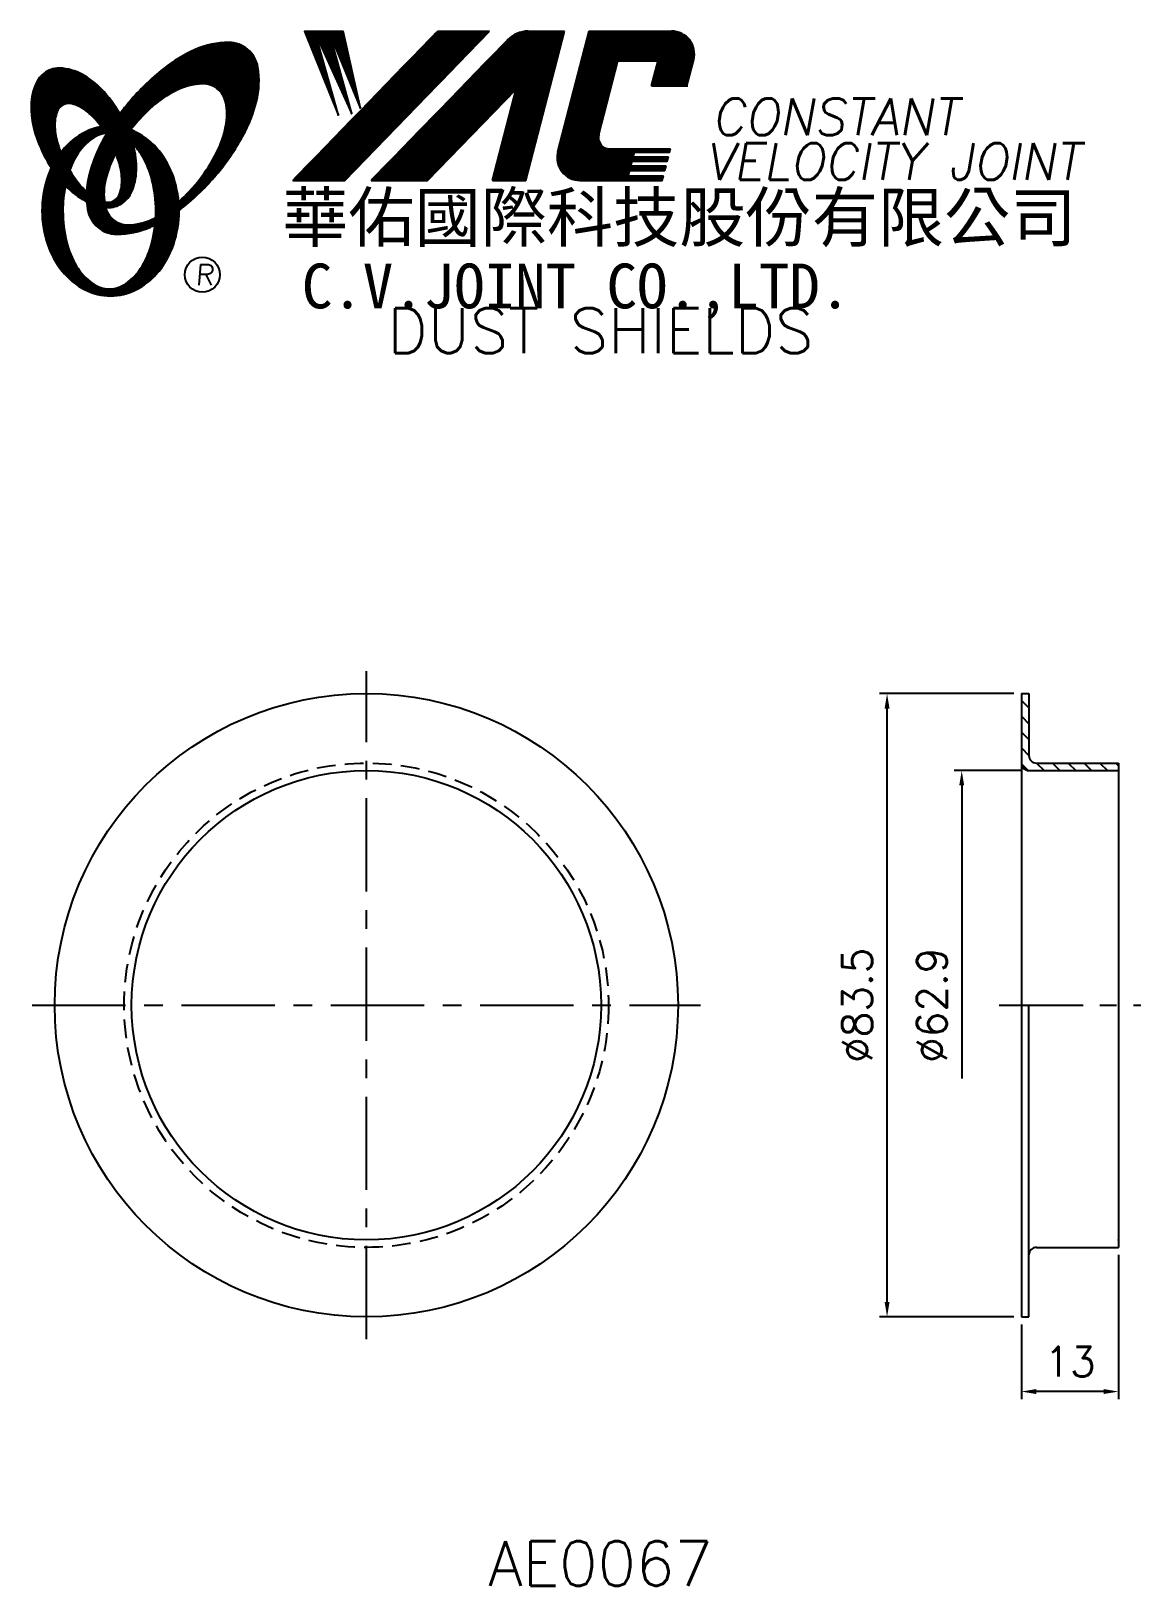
# Model space of a CAD drawing. Extents: x 83 to 232, y 1 to 209.
import ezdxf
from ezdxf.enums import TextEntityAlignment as Align

# ---------------------------------------------------------------- set-up
doc = ezdxf.new("R2010")
doc.units = 0
doc.header["$LTSCALE"] = 10
doc.header["$MEASUREMENT"] = 0
doc.linetypes.add('CENTER', pattern=[2, 1.25, -0.25, 0.25, -0.25])
doc.linetypes.add('HIDDEN', pattern=[0.375, 0.25, -0.125])
doc.layers.get('0').update_dxf_attribs({"linetype": 'CONTINUOUS'})
doc.layers.get('DEFPOINTS').update_dxf_attribs({"linetype": 'CONTINUOUS'})
doc.layers.add('4', color=4, linetype='CONTINUOUS')
doc.styles.add('CHINA', font='KAIU.TTF')
doc.styles.add('ITALICC', font='simplex.shx')
doc.dimstyles.new('STANDARD$0', dxfattribs={"dimtxt": 4, "dimasz": 2, "dimexe": 1, "dimexo": 1, "dimgap": 2, "dimtad": 1, "dimdec": 4, "dimzin": 10, "dimtxsty": 'ITALICC', "dimcen": 2, "dimclrd": 5, "dimclre": 5, "dimclrt": 18, "dimaunit": 1, "dimazin": 3, "dimtp": 0.1, "dimtfac": 0.7, "dimtdec": 4, "dimtmove": 0, "dimatfit": 3, "dimtolj": 1, "dimtzin": 10})
pattern_1 = [(45, (-15.685288, 1.556443), (-0.00883883476, 0.00883883476), [])]
pattern_2 = [(45, (152.905257, -34.747966), (-0.00727476112, 0.00727476112), [])]

# ---------------------------------------------------------------- blocks, each defined once
blk = doc.blocks.new('*D14')
at = {"color": 5, "linetype": 'BYBLOCK'}
for p, q in [((215.01, 120.24), (197.01, 120.24)), ((198.01, 38.74), (198.01, 118.24)), ((215.01, 36.74), (197.01, 36.74))]:
    blk.add_line(p, q, dxfattribs=at)
for points in [[(197.68, 118.24), (198.34, 118.24), (198.01, 120.24)], [(197.68, 38.74), (198.34, 38.74), (198.01, 36.74)]]:
    blk.add_solid(points, dxfattribs=at)
at = {"layer": 'DEFPOINTS', "color": 0, "linetype": 'BYBLOCK'}
for p in [(198.01, 120.24), (216.01, 120.24), (216.01, 36.74)]:
    blk.add_point(p, dxfattribs=at)
at = {"color": 18, "linetype": 'BYBLOCK', "insert": (194.01, 78.49), "char_height": 4, "attachment_point": 5, "rotation": 90, "style": 'ITALICC'}
blk.add_mtext('\\A1;∅83.5', dxfattribs=at)
blk = doc.blocks.new('*D15')
at = {"color": 5, "linetype": 'BYBLOCK'}
for p, q in [((229.01, 45.05), (229.01, 25.74)), ((216.01, 35.74), (216.01, 25.74)), ((227.01, 26.74), (218.01, 26.74))]:
    blk.add_line(p, q, dxfattribs=at)
for points in [[(218.01, 27.08), (218.01, 26.41), (216.01, 26.74)], [(227.01, 27.08), (227.01, 26.41), (229.01, 26.74)]]:
    blk.add_solid(points, dxfattribs=at)
at = {"layer": 'DEFPOINTS', "color": 0, "linetype": 'BYBLOCK'}
for p in [(229.01, 46.05), (216.01, 36.74), (216.01, 26.74)]:
    blk.add_point(p, dxfattribs=at)
at = {"color": 18, "linetype": 'BYBLOCK', "insert": (222.51, 30.74), "char_height": 4, "attachment_point": 5, "style": 'ITALICC'}
blk.add_mtext('\\A1;13', dxfattribs=at)
blk = doc.blocks.new('*D16')
at = {"color": 5, "linetype": 'BYBLOCK'}
for p, q in [((216.01, 109.93), (207.01, 109.93)), ((208.01, 107.93), (208.01, 68.68))]:
    blk.add_line(p, q, dxfattribs=at)
blk.add_solid([(207.68, 107.93), (208.34, 107.93), (208.01, 109.93)], dxfattribs=at)
at = {"layer": 'DEFPOINTS', "color": 0, "linetype": 'BYBLOCK'}
for p in [(208.01, 109.93), (217.01, 109.93), (216.01, 47.05)]:
    blk.add_point(p, dxfattribs=at)
at = {"color": 18, "linetype": 'BYBLOCK', "insert": (204.01, 78.49), "char_height": 4, "attachment_point": 5, "rotation": 90, "style": 'ITALICC'}
blk.add_mtext('\\A1;∅62.9', dxfattribs=at)

msp = doc.modelspace()

# ---------------------------------------------------------------- hatches: boundary and pattern name
at = {"layer": '4', "linetype": 'CONTINUOUS'}
h = msp.add_hatch(dxfattribs=at)
h.set_pattern_fill('ANSI31', color=5, scale=0.1, style=0)
h.set_pattern_definition(pattern_1)
h.paths.add_polyline_path([(144.77342, 208.98743), (137.81611, 208.98743), (118.3995, 188.98367), (125.35681, 188.98367)])
h.paths.add_polyline_path([(148.32031, 201.22186), (145.13993, 188.98367), (149.62092, 188.98367), (154.81935, 208.98743), (149.92263, 208.98743, 0.202785967), (147.18855, 207.83101), (128.89442, 188.98367), (136.44134, 188.98367)])
h.paths.add_polyline_path([(161.94741, 204.98901), (167.34113, 204.98901), (166.47212, 201.64499), (171.18894, 201.64499), (172.10565, 205.17256, 0.490800957), (169.15545, 208.98743), (158.12114, 208.98743), (153.91408, 192.79854, 0.490800957), (156.86428, 188.98367), (167.8986, 188.98367), (168.05305, 189.57798), (163.33623, 189.57798), (163.52959, 190.32206), (168.24641, 190.32206), (168.40497, 190.9322), (163.68815, 190.9322), (163.84939, 191.55267), (168.56621, 191.55267), (168.7224, 192.15366), (164.00558, 192.15366), (164.16238, 192.75704), (168.8792, 192.75704), (168.99593, 193.20623), (160.85618, 193.20623, -0.490800957), (159.38108, 195.11367)])
h = msp.add_hatch(dxfattribs=at)
h.set_pattern_fill('ANSI31', color=1, scale=0.1, style=0)
h.set_pattern_definition(pattern_1)
h.paths.add_polyline_path([(125.13148, 208.98743), (119.95415, 208.98743), (124.52492, 197.68369), (121.45898, 208.64167), (126.29372, 197.91935), (123.34571, 208.64167), (127.47293, 198.62631)])
h = msp.add_hatch(dxfattribs=at)
h.set_pattern_fill('ANSI31', color=5, scale=0.082305, style=0)
h.set_pattern_definition([(45, (-15.685288, 1.556443), (-0.00727476112, 0.00727476112), [])])
h.paths.add_polyline_path([(106.35018, 201.92495, -0.172879177), (108.29166, 201.26638, -0.172879177), (109.37895, 199.52833, -0.104527385), (109.40673, 196.20014, -0.065680101), (108.2372, 192.79818, -0.051823203), (105.79678, 188.95579, -0.044272532), (103.12181, 186.12946, -0.020203161), (103.17539, 184.99154, 0.006517006), (103.57994, 185.30362, 0.049863361), (108.13337, 189.71668, 0.049863361), (111.72301, 194.94384, 0.063682799), (113.54405, 199.57119, 0.103597411), (113.73335, 204.15516, 0.177892575), (112.38474, 206.52544, 0.177892575), (109.82235, 207.45877, 0.103597411), (105.33455, 206.50572, 0.063682799), (101.07681, 203.93665, 0.049863361), (96.52338, 199.52359, 0.016070017), (95.25268, 197.91727, -0.007061632), (95.49997, 197.48024, -0.031648676), (96.45255, 195.44366, -0.008069351), (96.88446, 196.00798, -0.051823203), (100.06283, 199.26643, -0.065680101), (103.10476, 201.18678, -0.104527385)])
h.paths.add_polyline_path([(93.27451, 188.76363, -0.065680101), (94.44404, 192.16559, -0.006063428), (94.68798, 192.6406, 0.027613469), (93.96115, 194.22867, 0.017011252), (93.42773, 195.16365, 0.007829282), (92.93374, 194.29642, 0.063682799), (91.1127, 189.66907, 0.103597411), (90.9234, 185.0851, 0.177892575), (92.27201, 182.71482, 0.177892575), (94.8344, 181.7815, 0.103597411), (99.3222, 182.73454, 0.008811776), (99.94917, 183.02462, 0.013922709), (100.02649, 183.99443, -0.009086703), (99.57648, 183.77698, -0.104527385), (96.33106, 183.03882, -0.172879177), (94.38958, 183.69739, -0.172879177), (93.30229, 185.43544, -0.104527385)])
h = msp.add_hatch(dxfattribs=at)
h.set_pattern_fill('ANSI31', color=3, scale=0.082305, style=0)
h.set_pattern_definition(pattern_2)
h.paths.add_polyline_path([(90.55368, 202.97578, 0.106488277), (87.6118, 204.01436, 0.158297415), (85.5216, 203.61931, 0.158297415), (84.06227, 202.07162, 0.106488277), (83.35146, 199.03386, 0.071723199), (83.7695, 195.7209, 0.058080454), (85.31449, 191.90551, 0.058080454), (87.69553, 188.54772, 0.071723199), (90.26077, 186.40997, 0.020895977), (90.80096, 186.10798, -0.030777155), (90.78505, 187.4842, -0.042059526), (89.68869, 188.64696, -0.04691039), (88.06953, 191.12811, -0.04691039), (86.94125, 193.8676, -0.060581117), (86.53915, 196.12966, -0.10187153), (86.85077, 198.21786, -0.185892489), (87.63086, 199.10951, -0.185892489), (88.8075, 199.24763, -0.10187153), (90.70515, 198.32209, -0.060581117), (92.34199, 196.70982, -0.04691039), (93.96115, 194.22867, -0.04691039), (95.08943, 191.48918, -0.060581117), (95.49153, 189.22712, -0.10187153), (95.17991, 187.13892, -0.185892489), (94.39982, 186.24727, -0.185892489), (93.22318, 186.10915, -0.002013383), (93.18238, 186.11978, 0.021593804), (93.30229, 185.43544, 0.006477741), (93.32029, 185.3584, 0.14950097), (95.29285, 185.76644, 0.158297415), (96.75218, 187.31413, 0.106488277), (97.463, 190.3519, 0.071723199), (97.04495, 193.66485, 0.058080454), (95.49997, 197.48024, 0.058080454), (93.11892, 200.83803, 0.071723199)])
h = msp.add_hatch(dxfattribs=at)
h.set_pattern_fill('ANSI31', color=1, scale=0.082305, style=0)
h.set_pattern_definition(pattern_2)
h.paths.add_polyline_path([(91.6473, 194.65233, -0.120168026), (93.3391, 195.30572, 0.016865385), (92.73933, 196.18846, 0.076648372), (90.58311, 195.46955, 0.104809576), (87.49865, 192.95645, 0.005838257), (87.33171, 192.74425, 0.028089978), (88.06953, 191.12811, 0.014237292), (88.51166, 190.34306, -0.045767751), (89.43684, 192.27991, -0.106890197)])
h.paths.add_polyline_path([(87.61593, 184.89772, -0.048711043), (87.94604, 188.27805, -0.007865741), (87.69553, 188.54772, -0.037695478), (86.05966, 190.66648, 0.03042545), (85.53433, 189.36251, 0.080710289), (84.8089, 184.89772, 0.080710289), (85.53433, 180.43292, 0.089265679), (87.49865, 176.83898, 0.104809576), (90.58311, 174.32589, 0.11926607), (93.9923, 173.50095, 0.11926607), (97.40149, 174.32589, 0.104809576), (100.48595, 176.83898, 0.089265679), (102.45027, 180.43292, 0.080710289), (103.17571, 184.89772, 0.080710289), (102.45027, 189.36251, 0.089265679), (100.48595, 192.95645, 0.104809576), (97.40149, 195.46955, 0.025513357), (96.70826, 195.7823, 0.004818181), (96.45255, 195.44366, -0.023722145), (96.99377, 193.84692, -0.065307489), (98.22895, 192.27991, -0.073950765), (99.5414, 189.08218, -0.060532391), (100.04986, 184.89772, -0.060532391), (99.5414, 180.71325, -0.073950765), (98.22895, 177.51552, -0.106890197), (96.01849, 175.1431, -0.153118262), (93.8329, 174.45772, -0.153118262), (91.6473, 175.1431, -0.106890197), (89.43684, 177.51552, -0.073950765), (88.12439, 180.71325, -0.060532391)])
h = msp.add_hatch(dxfattribs=at)
h.set_pattern_fill('ANSI31', color=5, scale=12, angle=90, style=0)
h.set_pattern_definition([(135, (-8.6235, 0.3014), (-1.06066, -1.06066), [])])
h.paths.add_polyline_path([(229.01088, 109.93333), (229.01088, 110.93333), (218.01088, 110.93333, -0.414213562), (217.01088, 111.93333), (217.01088, 120.24333), (216.01088, 120.24333), (216.01088, 110.93333, 0.414213562), (217.01088, 109.93333)])

# ---------------------------------------------------------------- linework, layer by layer
at = {"layer": '4', "color": 5, "linetype": 'CONTINUOUS'}
for p, q in [((118.3995, 188.98367), (137.81611, 208.98743)), ((125.35681, 188.98367), (144.77342, 208.98743)), ((137.81611, 208.98743), (144.77342, 208.98743)), ((149.62092, 188.98367), (154.81935, 208.98743)), ((149.92263, 208.98743), (154.81935, 208.98743)), ((153.91408, 192.79854), (158.12114, 208.98743)), ((158.12114, 208.98743), (169.15545, 208.98743)), ((128.89442, 188.98367), (147.18855, 207.83101)), ((159.38108, 195.11367), (161.94741, 204.98901)), ((161.94741, 204.98901), (167.34113, 204.98901)), ((166.47212, 201.64499), (167.34113, 204.98901)), ((171.18894, 201.64499), (172.10565, 205.17256)), ((136.44134, 188.98367), (148.32031, 201.22186)), ((145.13993, 188.98367), (148.32031, 201.22186)), ((166.47212, 201.64499), (171.33937, 201.64499)), ((160.85618, 193.20623), (168.99593, 193.20623)), ((164.00558, 192.15366), (164.16238, 192.75704)), ((164.00558, 192.15366), (168.7224, 192.15366)), ((164.16238, 192.75704), (168.8792, 192.75704)), ((168.56621, 191.55267), (168.7224, 192.15366)), ((168.8792, 192.75704), (168.99593, 193.20623)), ((163.33623, 189.57798), (163.52959, 190.32206)), ((163.33623, 189.57798), (168.05305, 189.57798)), ((163.52959, 190.32206), (168.24641, 190.32206)), ((163.68815, 190.9322), (163.84939, 191.55267)), ((163.68815, 190.9322), (168.40497, 190.9322)), ((163.84939, 191.55267), (168.56621, 191.55267)), ((167.8986, 188.98367), (168.05305, 189.57798)), ((168.24641, 190.32206), (168.40497, 190.9322)), ((118.3995, 188.98367), (125.35681, 188.98367)), ((128.89442, 188.98367), (136.44134, 188.98367)), ((145.13993, 188.98367), (149.62092, 188.98367)), ((156.86428, 188.98367), (167.8986, 188.98367))]:
    msp.add_line(p, q, dxfattribs=at)
at = {"layer": '4', "color": 1, "linetype": 'CONTINUOUS'}
for p, q in [((119.95415, 208.98743), (124.52492, 197.68369)), ((119.95415, 208.98743), (125.13148, 208.98743)), ((121.45898, 208.64167), (126.29372, 197.91935)), ((124.52492, 197.68369), (121.45898, 208.64167)), ((126.29372, 197.91935), (123.34571, 208.64167)), ((123.34571, 208.64167), (127.47293, 198.62631)), ((127.47293, 198.62631), (125.13148, 208.98743))]:
    msp.add_line(p, q, dxfattribs=at)
at = {"layer": '4', "color": 5, "linetype": 'CENTER'}
for p, q in [((128.26092, 33.74333), (128.26092, 123.24333)), ((83.51092, 78.49333), (173.01092, 78.49333))]:
    msp.add_line(p, q, dxfattribs=at)
at = {"layer": '4', "color": 7, "linetype": 'CONTINUOUS'}
for p, q in [((216.01088, 120.24333), (216.01088, 36.74333)), ((216.01088, 120.24333), (217.01088, 120.24333)), ((217.01088, 120.24333), (217.01088, 111.93333)), ((218.01088, 110.93333), (229.01088, 110.93333)), ((229.01088, 110.93333), (229.01088, 46.05333)), ((217.01088, 109.93333), (229.01088, 109.93333)), ((217.01088, 36.74333), (217.01088, 78.49333)), ((218.01088, 46.05333), (229.01088, 46.05333)), ((216.01088, 36.74333), (217.01088, 36.74333))]:
    msp.add_line(p, q, dxfattribs=at)
at = {"layer": '4', "color": 5, "linetype": 'CENTER', "ltscale": 0.9}
msp.add_line((213.01088, 78.49333), (232.01088, 78.49333), dxfattribs=at)
at = {"layer": '4', "color": 5, "linetype": 'CONTINUOUS'}
for points in [[(103.17539, 184.99154, 0.006517006), (103.57994, 185.30362, 0.049863361), (108.13337, 189.71668, 0.049863361), (111.72301, 194.94384, 0.063682799), (113.54405, 199.57119, 0.103597411), (113.73335, 204.15516, 0.177892575), (112.38474, 206.52544, 0.177892575), (109.82235, 207.45877, 0.103597411), (105.33455, 206.50572, 0.063682799), (101.07681, 203.93665, 0.049863361), (96.52338, 199.52359, 0.016070017), (95.25268, 197.91727)], [(103.12181, 186.12946, 0.044272532), (105.79678, 188.95579, 0.051823203), (108.2372, 192.79818, 0.065680101), (109.40673, 196.20014, 0.104527385), (109.37895, 199.52833, 0.172879177), (108.29166, 201.26638, 0.172879177), (106.35018, 201.92495, 0.104527385), (103.10476, 201.18678, 0.065680101), (100.06283, 199.26643, 0.051823203), (96.88446, 196.00798, 0.008069351), (96.45255, 195.44366)], [(93.42773, 195.16365, 0.007829282), (92.93374, 194.29642, 0.063682799), (91.1127, 189.66907, 0.103597411), (90.9234, 185.0851, 0.177892575), (92.27201, 182.71482, 0.177892575), (94.8344, 181.7815, 0.103597411), (99.3222, 182.73454, 0.008811776), (99.94917, 183.02462, 0.008811776)], [(94.68798, 192.6406, 0.006063428), (94.44404, 192.16559, 0.065680101), (93.27451, 188.76363, 0.104527385), (93.30229, 185.43544, 0.172879177), (94.38958, 183.69739, 0.172879177), (96.33106, 183.03882, 0.104527385), (99.57648, 183.77698, 0.009086703), (100.02649, 183.99443, 0.009086703)]]:
    msp.add_lwpolyline(points, format="xyb", dxfattribs=at)
at = {"layer": '4', "color": 3, "linetype": 'CONTINUOUS'}
for points in [[(93.32029, 185.3584, 0.14950097), (95.29285, 185.76644, 0.158297415), (96.75218, 187.31413, 0.106488277), (97.463, 190.3519, 0.071723199), (97.04495, 193.66485, 0.058080454), (95.49997, 197.48024, 0.058080454), (93.11892, 200.83803, 0.071723199), (90.55368, 202.97578, 0.106488277), (87.6118, 204.01436, 0.158297415), (85.5216, 203.61931, 0.158297415), (84.06227, 202.07162, 0.106488277), (83.35146, 199.03386, 0.071723199), (83.7695, 195.7209, 0.058080454), (85.31449, 191.90551, 0.058080454), (87.69553, 188.54772, 0.071723199), (90.26077, 186.40997, 0.020895977), (90.80096, 186.10798, 0.020895977)], [(93.18238, 186.11978, 0.002013383), (93.22318, 186.10915, 0.185892489), (94.39982, 186.24727, 0.185892489), (95.17991, 187.13892, 0.10187153), (95.49153, 189.22712, 0.060581117), (95.08943, 191.48918, 0.04691039), (93.96115, 194.22867, 0.04691039), (92.34199, 196.70982, 0.060581117), (90.70515, 198.32209, 0.10187153), (88.8075, 199.24763, 0.185892489), (87.63086, 199.10951, 0.185892489), (86.85077, 198.21786, 0.10187153), (86.53915, 196.12966, 0.060581117), (86.94125, 193.8676, 0.04691039), (88.06953, 191.12811, 0.04691039), (89.68869, 188.64696, 0.042059526), (90.78505, 187.4842, 0.042059526)]]:
    msp.add_lwpolyline(points, format="xyb", dxfattribs=at)
at = {"layer": '4', "color": 1, "linetype": 'CONTINUOUS'}
for points in [[(92.73933, 196.18846, 0.076648372), (90.58311, 195.46955, 0.104809576), (87.49865, 192.95645, 0.005838257), (87.33171, 192.74425, 0.005838257)], [(86.05966, 190.66648, 0.03042545), (85.53433, 189.36251, 0.080710289), (84.8089, 184.89772, 0.080710289), (85.53433, 180.43292, 0.089265679), (87.49865, 176.83898, 0.104809576), (90.58311, 174.32589, 0.11926607), (93.9923, 173.50095, 0.11926607), (97.40149, 174.32589, 0.104809576), (100.48595, 176.83898, 0.089265679), (102.45027, 180.43292, 0.080710289), (103.17571, 184.89772, 0.080710289), (102.45027, 189.36251, 0.089265679), (100.48595, 192.95645, 0.104809576), (97.40149, 195.46955, 0.025513357), (96.70826, 195.7823, 0.025513357)], [(87.94604, 188.27805, 0.048711043), (87.61593, 184.89772, 0.060532391), (88.12439, 180.71325, 0.073950765), (89.43684, 177.51552, 0.106890197), (91.6473, 175.1431, 0.153118262), (93.8329, 174.45772, 0.153118262), (96.01849, 175.1431, 0.106890197), (98.22895, 177.51552, 0.073950765), (99.5414, 180.71325, 0.060532391), (100.04986, 184.89772, 0.060532391), (99.5414, 189.08218, 0.073950765), (98.22895, 192.27991, 0.065307489), (96.99377, 193.84692)], [(93.3391, 195.30572, 0.120168026), (91.6473, 194.65233, 0.106890197), (89.43684, 192.27991, 0.045767751), (88.51166, 190.34306, 0.045767751)]]:
    msp.add_lwpolyline(points, format="xyb", dxfattribs=at)
at = {"layer": '4', "color": 5, "linetype": 'CONTINUOUS'}
msp.add_circle((106.29654, 176.352), 2.35282, dxfattribs=at)
at = {"layer": '4', "color": 7, "linetype": 'CONTINUOUS'}
for radius in [41.75, 31.44]:
    msp.add_circle((128.26092, 78.49333), radius, dxfattribs=at)
at = {"layer": '4', "color": 5, "linetype": 'HIDDEN'}
msp.add_circle((128.26092, 78.49333), 32.44, dxfattribs=at)
at = {"layer": '4', "color": 5, "linetype": 'CONTINUOUS'}
for centre, radius, start, end in [((149.92263, 205.17719), 3.81024, 90, 135.8533387), ((169.15545, 205.93924), 3.04819, 345.4326059, 90), ((160.85618, 194.73033), 1.5241, 165.4326059, 270), ((156.86428, 192.03186), 3.04819, 165.4326059, 270)]:
    msp.add_arc(centre, radius, start, end, dxfattribs=at)
at = {"layer": '4', "color": 7, "linetype": 'CONTINUOUS'}
for centre, start, end in [((217.01088, 110.93333), 180, 270), ((218.01088, 111.93333), 180, 270), ((218.01088, 45.05333), 90, 180)]:
    msp.add_arc(centre, 1, start, end, dxfattribs=at)
for p in [(229.01088, 109.93333), (229.01088, 47.05333)]:
    msp.add_point(p, dxfattribs=at)

# ---------------------------------------------------------------- texts
at = {"layer": '4', "color": 5, "linetype": 'CONTINUOUS', "style": 'ITALICC'}
for s, height, oblique, p in [('CONSTANT', 4.9, 10, (174.54832, 195.05413)), ('VELOCITY JOINT', 4.9, 10, (173.67009, 189.05875)), ('R', 2.75625, 5, (105.33785, 174.94239))]:
    msp.add_text(s, height=height, dxfattribs=dict(at, oblique=oblique)).set_placement(p)
at = {"layer": '4', "color": 7, "linetype": 'CONTINUOUS', "style": 'CHINA'}
for s, height, p in [('華佑國際科技股份有限公司', 6.5, (116.98615, 180.79382)), ('C.V.JOINT CO.,LTD.', 6, (119.61478, 171.8476))]:
    msp.add_text(s, height=height, dxfattribs=at).set_placement(p)
at = {"layer": '4', "color": 18, "linetype": 'CONTINUOUS', "style": 'ITALICC'}
for s, p in [('DUST SHIELDS', (159.61751, 165.85478)), ('AE0067', (159.61751, 0.70739))]:
    msp.add_text(s, height=6, dxfattribs=at).set_placement(p, align=Align.CENTER)

# ---------------------------------------------------------------- dimensions: what is measured, and where the dimension line sits
at = {"layer": '4', "color": 7, "linetype": 'CONTINUOUS'}
dim = msp.add_linear_dim(base=(198.01083, 120.24333), p1=(216.01088, 36.74333), p2=(216.01088, 120.24333), angle=90, text='%%C83.5', dimstyle='STANDARD$0', dxfattribs=at)
dim.commit()
dim.dimension.update_dxf_attribs({"geometry": '*D14', "text_midpoint": (194.01083, 78.49333)})
dim = msp.add_linear_dim(base=(208.01086, 109.93333), p1=(216.01088, 47.05333), p2=(217.01088, 109.93333), angle=90, text='%%C62.9', dimstyle='STANDARD$0', override={"dimcen": -2, "dimse1": 1, "dimsd1": 1}, dxfattribs=at)
dim.commit()
dim.dimension.update_dxf_attribs({"geometry": '*D16', "text_midpoint": (204.01086, 78.49333)})
dim = msp.add_linear_dim(base=(216.01088, 26.74336), p1=(229.01088, 46.05333), p2=(216.01088, 36.74333), text='13', dimstyle='STANDARD$0', dxfattribs=at)
dim.commit()
dim.dimension.update_dxf_attribs({"geometry": '*D15', "text_midpoint": (222.51088, 30.74336)})

doc.saveas('drawing.dxf')
